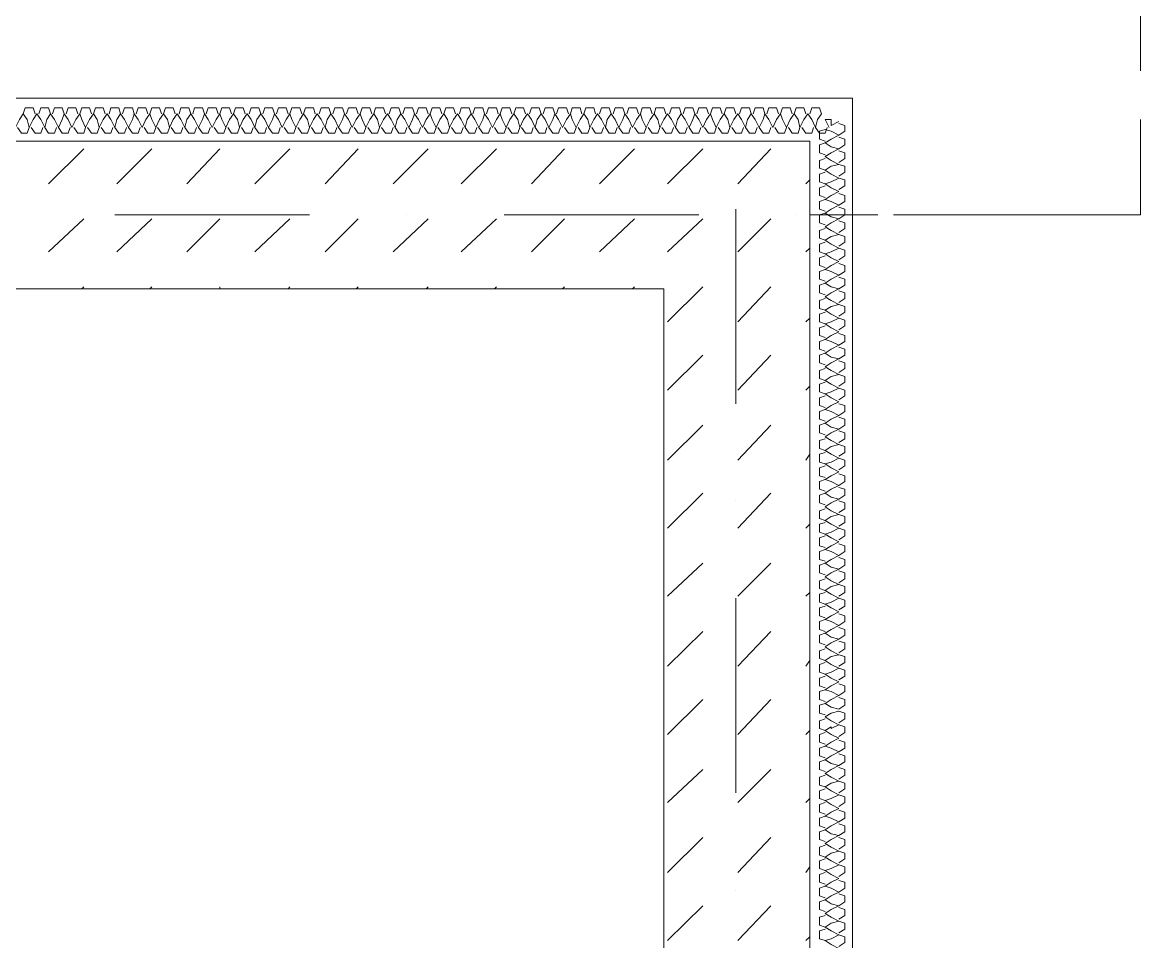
# Model space of a CAD drawing. Header units: millimetres. Extents: x 440 to 72591, y -28954 to 25941.
# Drawn here: x 25826 to 27650, y 19821 to 21321 of the extents above; entities that cross this region are included whole.
import ezdxf

# ---------------------------------------------------------------- set-up
doc = ezdxf.new("R2010")
doc.units = ezdxf.units.MM
doc.layers.add('podkład', color=7, linetype='Continuous')

msp = doc.modelspace()

# ---------------------------------------------------------------- linework, layer by layer
at = {"layer": 'podkład', "color": 4, "lineweight": 5, "transparency": 33554572}
for points in [[(27649.8, 21242), (27649.8, 21400.7)], [(25846.3, 21172.1), (25843.1, 21181.6), (25830.4, 21181.6), (25827.2, 21172.1)], [(25862.2, 21149.9), (25865.4, 21162.6), (25871.7, 21172.1), (25868.5, 21181.6), (25855.8, 21181.6), (25852.6, 21172.1)], [(25884.4, 21149.9), (25890.8, 21162.6), (25893.9, 21172.1), (25890.8, 21181.6), (25878, 21181.6), (25874.9, 21172.1)], [(25916.2, 21172.1), (25913, 21181.6), (25900.3, 21181.6), (25897.1, 21172.1)], [(25938.4, 21172.1), (25935.2, 21181.6), (25922.5, 21181.6), (25919.3, 21172.1)], [(25960.6, 21172.1), (25957.4, 21181.6), (25944.7, 21181.6), (25941.6, 21172.1)], [(25976.5, 21149.9), (25979.7, 21162.6), (25986, 21172.1), (25982.8, 21181.6), (25970.1, 21181.6), (25967, 21172.1)], [(25998.7, 21149.9), (26005.1, 21162.6), (26008.2, 21172.1), (26005.1, 21181.6), (25992.4, 21181.6), (25989.2, 21172.1)], [(26030.5, 21172.1), (26027.3, 21181.6), (26014.6, 21181.6), (26011.4, 21172.1)], [(26052.7, 21172.1), (26049.5, 21181.6), (26036.8, 21181.6), (26033.6, 21172.1)], [(26074.9, 21172.1), (26071.7, 21181.6), (26059, 21181.6), (26055.9, 21172.1)], [(26090.8, 21149.9), (26094, 21162.6), (26100.3, 21172.1), (26097.1, 21181.6), (26084.4, 21181.6), (26081.3, 21172.1)], [(26113, 21149.9), (26119.4, 21162.6), (26122.5, 21172.1), (26119.4, 21181.6), (26106.7, 21181.6), (26103.5, 21172.1)], [(26144.8, 21172.1), (26141.6, 21181.6), (26128.9, 21181.6), (26125.7, 21172.1)], [(26167, 21172.1), (26163.8, 21181.6), (26151.1, 21181.6), (26147.9, 21172.1)], [(26189.2, 21172.1), (26186, 21181.6), (26173.3, 21181.6), (26170.2, 21172.1)], [(26205.1, 21149.9), (26208.3, 21162.6), (26214.6, 21172.1), (26211.4, 21181.6), (26198.7, 21181.6), (26195.6, 21172.1)], [(26227.3, 21149.9), (26233.7, 21162.6), (26236.8, 21172.1), (26233.7, 21181.6), (26221, 21181.6), (26217.8, 21172.1)], [(26259.1, 21172.1), (26255.9, 21181.6), (26243.2, 21181.6), (26240, 21172.1)], [(26281.3, 21172.1), (26278.1, 21181.6), (26265.4, 21181.6), (26262.2, 21172.1)], [(26303.5, 21172.1), (26300.3, 21181.6), (26287.6, 21181.6), (26284.5, 21172.1)], [(26319.4, 21149.9), (26322.6, 21162.6), (26328.9, 21172.1), (26325.7, 21181.6), (26313, 21181.6), (26309.9, 21172.1)], [(26341.6, 21149.9), (26348, 21162.6), (26351.1, 21172.1), (26348, 21181.6), (26335.3, 21181.6), (26332.1, 21172.1)], [(26373.4, 21172.1), (26370.2, 21181.6), (26357.5, 21181.6), (26354.3, 21172.1)], [(26395.6, 21172.1), (26392.4, 21181.6), (26379.7, 21181.6), (26376.5, 21172.1)], [(26417.8, 21172.1), (26414.6, 21181.6), (26401.9, 21181.6), (26398.8, 21172.1)], [(26433.7, 21149.9), (26436.9, 21162.6), (26443.2, 21172.1), (26440, 21181.6), (26427.3, 21181.6), (26424.2, 21172.1)], [(26455.9, 21149.9), (26462.3, 21162.6), (26465.4, 21172.1), (26462.3, 21181.6), (26449.6, 21181.6), (26446.4, 21172.1)], [(26487.7, 21172.1), (26484.5, 21181.6), (26471.8, 21181.6), (26468.6, 21172.1)], [(26509.9, 21172.1), (26506.7, 21181.6), (26494, 21181.6), (26490.8, 21172.1)], [(26532.1, 21172.1), (26528.9, 21181.6), (26516.2, 21181.6), (26513.1, 21172.1)], [(26548, 21149.9), (26551.2, 21162.6), (26557.5, 21172.1), (26554.3, 21181.6), (26541.6, 21181.6), (26538.5, 21172.1)], [(26570.2, 21149.9), (26576.6, 21162.6), (26579.7, 21172.1), (26576.6, 21181.6), (26563.9, 21181.6), (26560.7, 21172.1)], [(26602, 21172.1), (26598.8, 21181.6), (26586.1, 21181.6), (26582.9, 21172.1)], [(26624.2, 21172.1), (26621, 21181.6), (26608.3, 21181.6), (26605.1, 21172.1)], [(26646.4, 21172.1), (26643.2, 21181.6), (26630.5, 21181.6), (26627.4, 21172.1)], [(26662.3, 21149.9), (26665.5, 21162.6), (26671.8, 21172.1), (26668.7, 21181.6), (26655.9, 21181.6), (26652.8, 21172.1)], [(26684.5, 21149.9), (26690.9, 21162.6), (26694.1, 21172.1), (26690.9, 21181.6), (26678.2, 21181.6), (26675, 21172.1)], [(26716.3, 21172.1), (26713.1, 21181.6), (26700.4, 21181.6), (26697.2, 21172.1)], [(26738.5, 21172.1), (26735.3, 21181.6), (26722.6, 21181.6), (26719.5, 21172.1)], [(26760.7, 21172.1), (26757.6, 21181.6), (26744.9, 21181.6), (26741.7, 21172.1)], [(26776.6, 21149.9), (26779.8, 21162.6), (26786.1, 21172.1), (26783, 21181.6), (26770.3, 21181.6), (26767.1, 21172.1)], [(26798.8, 21149.9), (26805.2, 21162.6), (26808.4, 21172.1), (26805.2, 21181.6), (26792.5, 21181.6), (26789.3, 21172.1)], [(26830.6, 21172.1), (26827.4, 21181.6), (26814.7, 21181.6), (26811.5, 21172.1)], [(26852.8, 21172.1), (26849.6, 21181.6), (26836.9, 21181.6), (26833.8, 21172.1)], [(26875, 21172.1), (26871.9, 21181.6), (26859.2, 21181.6), (26856, 21172.1)], [(26890.9, 21149.9), (26894.1, 21162.6), (26900.4, 21172.1), (26897.3, 21181.6), (26884.6, 21181.6), (26881.4, 21172.1)], [(26913.1, 21149.9), (26919.5, 21162.6), (26922.7, 21172.1), (26919.5, 21181.6), (26906.8, 21181.6), (26903.6, 21172.1)], [(26944.9, 21172.1), (26941.7, 21181.6), (26929, 21181.6), (26925.8, 21172.1)], [(26967.1, 21172.1), (26963.9, 21181.6), (26951.2, 21181.6), (26948.1, 21172.1)], [(26989.3, 21172.1), (26986.2, 21181.6), (26973.5, 21181.6), (26970.3, 21172.1)], [(27005.2, 21149.9), (27008.4, 21162.6), (27014.7, 21172.1), (27011.6, 21181.6), (26998.9, 21181.6), (26995.7, 21172.1)], [(27027.4, 21149.9), (27033.8, 21162.6), (27037, 21172.1), (27033.8, 21181.6), (27021.1, 21181.6), (27017.9, 21172.1)], [(27059.2, 21172.1), (27056, 21181.6), (27043.3, 21181.6), (27040.1, 21172.1)], [(27081.4, 21172.1), (27078.2, 21181.6), (27065.5, 21181.6), (27062.4, 21172.1)], [(27103.6, 21172.1), (27100.5, 21181.6), (27087.8, 21181.6), (27084.6, 21172.1)], [(27119.5, 21149.9), (27122.7, 21162.6), (27129, 21172.1), (27125.9, 21181.6), (27113.2, 21181.6), (27110, 21172.1)], [(25817.7, 21149.9), (25824.1, 21140.3), (25833.6, 21140.3), (25836.8, 21149.9), (25833.6, 21162.6), (25827.2, 21172.1), (25820.9, 21162.6), (25814.5, 21149.9)], [(25881.2, 21149.9), (25878, 21140.3), (25868.5, 21140.3), (25862.2, 21149.9), (25855.8, 21162.6), (25849.5, 21172.1), (25843.1, 21162.6), (25836.8, 21149.9)], [(25871.7, 21172.1), (25878, 21162.6), (25884.4, 21149.9), (25890.8, 21140.3), (25900.3, 21140.3), (25903.5, 21149.9)], [(25893.9, 21172.1), (25900.3, 21162.6), (25906.6, 21149.9), (25913, 21162.6), (25919.3, 21172.1), (25922.5, 21162.6), (25928.9, 21149.9), (25925.7, 21140.3), (25916.2, 21140.3), (25909.8, 21149.9)], [(25932, 21149.9), (25938.4, 21140.3), (25947.9, 21140.3), (25951.1, 21149.9), (25947.9, 21162.6), (25941.6, 21172.1), (25935.2, 21162.6), (25928.9, 21149.9)], [(25995.5, 21149.9), (25992.4, 21140.3), (25982.8, 21140.3), (25976.5, 21149.9), (25970.1, 21162.6), (25963.8, 21172.1), (25957.4, 21162.6), (25951.1, 21149.9)], [(25986, 21172.1), (25992.4, 21162.6), (25998.7, 21149.9), (26005.1, 21140.3), (26014.6, 21140.3), (26017.8, 21149.9)], [(26008.2, 21172.1), (26014.6, 21162.6), (26020.9, 21149.9), (26027.3, 21162.6), (26033.6, 21172.1), (26036.8, 21162.6), (26043.2, 21149.9), (26040, 21140.3), (26030.5, 21140.3), (26024.1, 21149.9)], [(26046.3, 21149.9), (26052.7, 21140.3), (26062.2, 21140.3), (26065.4, 21149.9), (26062.2, 21162.6), (26055.9, 21172.1), (26049.5, 21162.6), (26043.2, 21149.9)], [(26109.8, 21149.9), (26106.7, 21140.3), (26097.1, 21140.3), (26090.8, 21149.9), (26084.4, 21162.6), (26078.1, 21172.1), (26071.7, 21162.6), (26065.4, 21149.9)], [(26100.3, 21172.1), (26106.7, 21162.6), (26113, 21149.9), (26119.4, 21140.3), (26128.9, 21140.3), (26132.1, 21149.9)], [(26122.5, 21172.1), (26128.9, 21162.6), (26135.2, 21149.9), (26141.6, 21162.6), (26147.9, 21172.1), (26151.1, 21162.6), (26157.5, 21149.9), (26154.3, 21140.3), (26144.8, 21140.3), (26138.4, 21149.9)], [(26160.6, 21149.9), (26167, 21140.3), (26176.5, 21140.3), (26179.7, 21149.9), (26176.5, 21162.6), (26170.2, 21172.1), (26163.8, 21162.6), (26157.5, 21149.9)], [(26224.1, 21149.9), (26221, 21140.3), (26211.4, 21140.3), (26205.1, 21149.9), (26198.7, 21162.6), (26192.4, 21172.1), (26186, 21162.6), (26179.7, 21149.9)], [(26214.6, 21172.1), (26221, 21162.6), (26227.3, 21149.9), (26233.7, 21140.3), (26243.2, 21140.3), (26246.4, 21149.9)], [(26236.8, 21172.1), (26243.2, 21162.6), (26249.5, 21149.9), (26255.9, 21162.6), (26262.2, 21172.1), (26265.4, 21162.6), (26271.8, 21149.9), (26268.6, 21140.3), (26259.1, 21140.3), (26252.7, 21149.9)], [(26274.9, 21149.9), (26281.3, 21140.3), (26290.8, 21140.3), (26294, 21149.9), (26290.8, 21162.6), (26284.5, 21172.1), (26278.1, 21162.6), (26271.8, 21149.9)], [(26338.4, 21149.9), (26335.3, 21140.3), (26325.7, 21140.3), (26319.4, 21149.9), (26313, 21162.6), (26306.7, 21172.1), (26300.3, 21162.6), (26294, 21149.9)], [(26328.9, 21172.1), (26335.3, 21162.6), (26341.6, 21149.9), (26348, 21140.3), (26357.5, 21140.3), (26360.7, 21149.9)], [(26351.1, 21172.1), (26357.5, 21162.6), (26363.8, 21149.9), (26370.2, 21162.6), (26376.5, 21172.1), (26379.7, 21162.6), (26386.1, 21149.9), (26382.9, 21140.3), (26373.4, 21140.3), (26367, 21149.9)], [(26389.2, 21149.9), (26395.6, 21140.3), (26405.1, 21140.3), (26408.3, 21149.9), (26405.1, 21162.6), (26398.8, 21172.1), (26392.4, 21162.6), (26386.1, 21149.9)], [(26452.7, 21149.9), (26449.6, 21140.3), (26440, 21140.3), (26433.7, 21149.9), (26427.3, 21162.6), (26421, 21172.1), (26414.6, 21162.6), (26408.3, 21149.9)], [(26443.2, 21172.1), (26449.6, 21162.6), (26455.9, 21149.9), (26462.3, 21140.3), (26471.8, 21140.3), (26475, 21149.9)], [(26465.4, 21172.1), (26471.8, 21162.6), (26478.1, 21149.9), (26484.5, 21162.6), (26490.8, 21172.1), (26494, 21162.6), (26500.4, 21149.9), (26497.2, 21140.3), (26487.7, 21140.3), (26481.3, 21149.9)], [(26503.5, 21149.9), (26509.9, 21140.3), (26519.4, 21140.3), (26522.6, 21149.9), (26519.4, 21162.6), (26513.1, 21172.1), (26506.7, 21162.6), (26500.4, 21149.9)], [(26567, 21149.9), (26563.9, 21140.3), (26554.3, 21140.3), (26548, 21149.9), (26541.6, 21162.6), (26535.3, 21172.1), (26528.9, 21162.6), (26522.6, 21149.9)], [(26557.5, 21172.1), (26563.9, 21162.6), (26570.2, 21149.9), (26576.6, 21140.3), (26586.1, 21140.3), (26589.3, 21149.9)], [(26579.7, 21172.1), (26586.1, 21162.6), (26592.4, 21149.9), (26598.8, 21162.6), (26605.1, 21172.1), (26608.3, 21162.6), (26614.7, 21149.9), (26611.5, 21140.3), (26602, 21140.3), (26595.6, 21149.9)], [(26617.8, 21149.9), (26624.2, 21140.3), (26633.7, 21140.3), (26636.9, 21149.9), (26633.7, 21162.6), (26627.4, 21172.1), (26621, 21162.6), (26614.7, 21149.9)], [(26681.4, 21149.9), (26678.2, 21140.3), (26668.7, 21140.3), (26662.3, 21149.9), (26655.9, 21162.6), (26649.6, 21172.1), (26643.2, 21162.6), (26636.9, 21149.9)], [(26671.8, 21172.1), (26678.2, 21162.6), (26684.5, 21149.9), (26690.9, 21140.3), (26700.4, 21140.3), (26703.6, 21149.9)], [(26694.1, 21172.1), (26700.4, 21162.6), (26706.8, 21149.9), (26713.1, 21162.6), (26719.5, 21172.1), (26722.6, 21162.6), (26729, 21149.9), (26725.8, 21140.3), (26716.3, 21140.3), (26709.9, 21149.9)], [(26732.2, 21149.9), (26738.5, 21140.3), (26748, 21140.3), (26751.2, 21149.9), (26748, 21162.6), (26741.7, 21172.1), (26735.3, 21162.6), (26729, 21149.9)], [(26795.7, 21149.9), (26792.5, 21140.3), (26783, 21140.3), (26776.6, 21149.9), (26770.3, 21162.6), (26763.9, 21172.1), (26757.6, 21162.6), (26751.2, 21149.9)], [(26786.1, 21172.1), (26792.5, 21162.6), (26798.8, 21149.9), (26805.2, 21140.3), (26814.7, 21140.3), (26817.9, 21149.9)], [(26808.4, 21172.1), (26814.7, 21162.6), (26821.1, 21149.9), (26827.4, 21162.6), (26833.8, 21172.1), (26836.9, 21162.6), (26843.3, 21149.9), (26840.1, 21140.3), (26830.6, 21140.3), (26824.2, 21149.9)], [(26846.5, 21149.9), (26852.8, 21140.3), (26862.3, 21140.3), (26865.5, 21149.9), (26862.3, 21162.6), (26856, 21172.1), (26849.6, 21162.6), (26843.3, 21149.9)], [(26910, 21149.9), (26906.8, 21140.3), (26897.3, 21140.3), (26890.9, 21149.9), (26884.6, 21162.6), (26878.2, 21172.1), (26871.9, 21162.6), (26865.5, 21149.9)], [(26900.4, 21172.1), (26906.8, 21162.6), (26913.1, 21149.9), (26919.5, 21140.3), (26929, 21140.3), (26932.2, 21149.9)], [(26922.7, 21172.1), (26929, 21162.6), (26935.4, 21149.9), (26941.7, 21162.6), (26948.1, 21172.1), (26951.2, 21162.6), (26957.6, 21149.9), (26954.4, 21140.3), (26944.9, 21140.3), (26938.5, 21149.9)], [(26960.8, 21149.9), (26967.1, 21140.3), (26976.6, 21140.3), (26979.8, 21149.9), (26976.6, 21162.6), (26970.3, 21172.1), (26963.9, 21162.6), (26957.6, 21149.9)], [(27024.3, 21149.9), (27021.1, 21140.3), (27011.6, 21140.3), (27005.2, 21149.9), (26998.9, 21162.6), (26992.5, 21172.1), (26986.2, 21162.6), (26979.8, 21149.9)], [(27014.7, 21172.1), (27021.1, 21162.6), (27027.4, 21149.9), (27033.8, 21140.3), (27043.3, 21140.3), (27046.5, 21149.9)], [(27037, 21172.1), (27043.3, 21162.6), (27049.7, 21149.9), (27056, 21162.6), (27062.4, 21172.1), (27065.5, 21162.6), (27071.9, 21149.9), (27068.7, 21140.3), (27059.2, 21140.3), (27052.8, 21149.9)], [(27075.1, 21149.9), (27081.4, 21140.3), (27090.9, 21140.3), (27094.1, 21149.9), (27090.9, 21162.6), (27084.6, 21172.1), (27078.2, 21162.6), (27071.9, 21149.9)], [(27138.6, 21149.9), (27135.4, 21140.3), (27125.9, 21140.3), (27119.5, 21149.9), (27113.2, 21162.6), (27106.8, 21172.1), (27100.5, 21162.6), (27094.1, 21149.9)], [(27141.7, 21149.9), (27135.4, 21162.6), (27144.9, 21162.6), (27144.9, 21153.1), (27157.6, 21159.4)], [(27649.8, 21162.6), (27649.8, 21007), (27538.6, 21007)], [(25839.9, 21149.9), (25846.3, 21140.3), (25855.8, 21140.3), (25859, 21149.9)], [(25954.3, 21149.9), (25960.6, 21140.3), (25970.1, 21140.3), (25973.3, 21149.9)], [(26068.6, 21149.9), (26074.9, 21140.3), (26084.4, 21140.3), (26087.6, 21149.9)], [(26182.9, 21149.9), (26189.2, 21140.3), (26198.7, 21140.3), (26201.9, 21149.9)], [(26297.2, 21149.9), (26303.5, 21140.3), (26313, 21140.3), (26316.2, 21149.9)], [(26411.5, 21149.9), (26417.8, 21140.3), (26427.3, 21140.3), (26430.5, 21149.9)], [(26525.8, 21149.9), (26532.1, 21140.3), (26541.6, 21140.3), (26544.8, 21149.9)], [(26640.1, 21149.9), (26646.4, 21140.3), (26655.9, 21140.3), (26659.1, 21149.9)], [(26754.4, 21149.9), (26760.7, 21140.3), (26770.3, 21140.3), (26773.4, 21149.9)], [(26868.7, 21149.9), (26875, 21140.3), (26884.6, 21140.3), (26887.7, 21149.9)], [(26983, 21149.9), (26989.3, 21140.3), (26998.9, 21140.3), (27002, 21149.9)], [(27097.3, 21149.9), (27103.6, 21140.3), (27113.2, 21140.3), (27116.3, 21149.9)], [(27157.6, 21137.2), (27144.9, 21143.5), (27135.4, 21146.7), (27125.9, 21143.5), (27125.9, 21130.8), (27135.4, 21127.6)], [(27135.4, 21124.5), (27144.9, 21130.8), (27157.6, 21137.2), (27167.1, 21143.5), (27167.1, 21153.1), (27157.6, 21156.2)], [(27157.6, 21114.9), (27144.9, 21118.1), (27135.4, 21124.5), (27125.9, 21121.3), (27125.9, 21108.6), (27135.4, 21105.4)], [(27157.6, 21134), (27167.1, 21130.8), (27167.1, 21121.3), (27157.6, 21114.9), (27144.9, 21108.6), (27135.4, 21102.2), (27144.9, 21095.9), (27157.6, 21089.5)], [(27157.6, 21092.7), (27167.1, 21099.1), (27167.1, 21108.6), (27157.6, 21111.8)], [(27135.4, 21099.1), (27125.9, 21095.9), (27125.9, 21083.2), (27135.4, 21080)], [(27157.6, 21070.5), (27167.1, 21076.8), (27167.1, 21086.4), (27157.6, 21089.5), (27144.9, 21086.4), (27135.4, 21080), (27144.9, 21073.7), (27157.6, 21067.3)], [(27135.4, 21076.8), (27125.9, 21073.7), (27125.9, 21061), (27135.4, 21057.8)], [(27135.4, 21054.6), (27125.9, 21051.4), (27125.9, 21038.7), (27135.4, 21035.6)], [(27135.4, 21032.4), (27144.9, 21038.7), (27157.6, 21045.1), (27144.9, 21051.4), (27135.4, 21057.8), (27144.9, 21061), (27157.6, 21067.3), (27167.1, 21064.1), (27167.1, 21054.6), (27157.6, 21048.3)], [(27157.6, 21022.9), (27144.9, 21029.2), (27135.4, 21032.4), (27125.9, 21029.2), (27125.9, 21016.5), (27135.4, 21013.3)], [(27135.4, 21010.2), (27144.9, 21016.5), (27157.6, 21022.9), (27167.1, 21029.2), (27167.1, 21038.7), (27157.6, 21041.9)], [(27157.6, 21019.7), (27167.1, 21016.5), (27167.1, 21007), (27157.6, 21000.6), (27144.9, 20994.3), (27135.4, 20987.9), (27144.9, 20981.6), (27157.6, 20975.2)], [(27221.1, 21007), (27110, 21007)], [(27157.6, 21000.6), (27144.9, 21003.8), (27135.4, 21010.2), (27125.9, 21007), (27125.9, 20994.3), (27135.4, 20991.1)], [(27157.6, 20978.4), (27167.1, 20984.8), (27167.1, 20994.3), (27157.6, 20997.5)], [(27459.3, 21007), (27300.5, 21007)], [(27135.4, 20984.8), (27125.9, 20981.6), (27125.9, 20968.9), (27135.4, 20965.7)], [(27135.4, 20962.5), (27125.9, 20959.4), (27125.9, 20946.7), (27135.4, 20943.5)], [(27157.6, 20956.2), (27167.1, 20962.5), (27167.1, 20972.1), (27157.6, 20975.2), (27144.9, 20972.1), (27135.4, 20965.7), (27144.9, 20959.4), (27157.6, 20953)], [(27135.4, 20918.1), (27144.9, 20924.4), (27157.6, 20930.8), (27144.9, 20937.1), (27135.4, 20943.5), (27144.9, 20946.7), (27157.6, 20953), (27167.1, 20949.8), (27167.1, 20940.3), (27157.6, 20934)], [(27135.4, 20940.3), (27125.9, 20937.1), (27125.9, 20924.4), (27135.4, 20921.3)], [(27135.4, 20895.9), (27144.9, 20902.2), (27157.6, 20908.6), (27167.1, 20914.9), (27167.1, 20924.4), (27157.6, 20927.6)], [(27157.6, 20908.6), (27144.9, 20914.9), (27135.4, 20918.1), (27125.9, 20914.9), (27125.9, 20902.2), (27135.4, 20899)], [(27157.6, 20905.4), (27167.1, 20902.2), (27167.1, 20892.7), (27157.6, 20886.3), (27144.9, 20880), (27135.4, 20873.6), (27144.9, 20867.3), (27157.6, 20860.9)], [(27157.6, 20886.3), (27144.9, 20889.5), (27135.4, 20895.9), (27125.9, 20892.7), (27125.9, 20880), (27135.4, 20876.8)], [(27135.4, 20870.5), (27125.9, 20867.3), (27125.9, 20854.6), (27135.4, 20851.4)], [(27157.6, 20864.1), (27167.1, 20870.5), (27167.1, 20880), (27157.6, 20883.2)], [(27157.6, 20841.9), (27167.1, 20848.2), (27167.1, 20857.8), (27157.6, 20860.9), (27144.9, 20857.8), (27135.4, 20851.4), (27144.9, 20845.1), (27157.6, 20838.7)], [(27135.4, 20848.2), (27125.9, 20845.1), (27125.9, 20832.4), (27135.4, 20829.2)], [(27135.4, 20803.8), (27144.9, 20810.1), (27157.6, 20816.5), (27144.9, 20822.8), (27135.4, 20829.2), (27144.9, 20832.4), (27157.6, 20838.7), (27167.1, 20835.5), (27167.1, 20826), (27157.6, 20819.7)], [(27135.4, 20826), (27125.9, 20822.8), (27125.9, 20810.1), (27135.4, 20807)], [(27135.4, 20781.6), (27144.9, 20787.9), (27157.6, 20794.3), (27167.1, 20800.6), (27167.1, 20810.1), (27157.6, 20813.3)], [(27157.6, 20794.3), (27144.9, 20800.6), (27135.4, 20803.8), (27125.9, 20800.6), (27125.9, 20787.9), (27135.4, 20784.7)], [(27157.6, 20772), (27144.9, 20775.2), (27135.4, 20781.6), (27125.9, 20778.4), (27125.9, 20765.7), (27135.4, 20762.5)], [(27157.6, 20791.1), (27167.1, 20787.9), (27167.1, 20778.4), (27157.6, 20772), (27144.9, 20765.7), (27135.4, 20759.3), (27144.9, 20753), (27157.6, 20746.6)], [(27157.6, 20749.8), (27167.1, 20756.2), (27167.1, 20765.7), (27157.6, 20768.9)], [(27135.4, 20756.2), (27125.9, 20753), (27125.9, 20740.3), (27135.4, 20737.1)], [(27157.6, 20727.6), (27167.1, 20733.9), (27167.1, 20743.5), (27157.6, 20746.6), (27144.9, 20743.5), (27135.4, 20737.1), (27144.9, 20730.8), (27157.6, 20724.4)], [(27135.4, 20733.9), (27125.9, 20730.8), (27125.9, 20718.1), (27135.4, 20714.9)], [(27135.4, 20689.5), (27144.9, 20695.8), (27157.6, 20702.2), (27144.9, 20708.5), (27135.4, 20714.9), (27144.9, 20718.1), (27157.6, 20724.4), (27167.1, 20721.2), (27167.1, 20711.7), (27157.6, 20705.4)], [(27135.4, 20711.7), (27125.9, 20708.5), (27125.9, 20695.8), (27135.4, 20692.7)], [(27157.6, 20680), (27144.9, 20686.3), (27135.4, 20689.5), (27125.9, 20686.3), (27125.9, 20673.6), (27135.4, 20670.4)], [(27135.4, 20667.3), (27144.9, 20673.6), (27157.6, 20680), (27167.1, 20686.3), (27167.1, 20695.8), (27157.6, 20699)], [(27157.6, 20657.7), (27144.9, 20660.9), (27135.4, 20667.3), (27125.9, 20664.1), (27125.9, 20651.4), (27135.4, 20648.2)], [(27157.6, 20676.8), (27167.1, 20673.6), (27167.1, 20664.1), (27157.6, 20657.7), (27144.9, 20651.4), (27135.4, 20645), (27144.9, 20638.7), (27157.6, 20632.3)], [(27157.6, 20635.5), (27167.1, 20641.9), (27167.1, 20651.4), (27157.6, 20654.6)], [(27135.4, 20641.9), (27125.9, 20638.7), (27125.9, 20626), (27135.4, 20622.8)], [(27157.6, 20613.3), (27167.1, 20619.6), (27167.1, 20629.2), (27157.6, 20632.3), (27144.9, 20629.2), (27135.4, 20622.8), (27144.9, 20616.5), (27157.6, 20610.1)], [(27135.4, 20619.6), (27125.9, 20616.5), (27125.9, 20603.8), (27135.4, 20600.6)], [(27135.4, 20597.4), (27125.9, 20594.2), (27125.9, 20581.5), (27135.4, 20578.4)], [(27135.4, 20575.2), (27144.9, 20581.5), (27157.6, 20587.9), (27144.9, 20594.2), (27135.4, 20600.6), (27144.9, 20603.8), (27157.6, 20610.1), (27167.1, 20606.9), (27167.1, 20597.4), (27157.6, 20591.1)], [(27135.4, 20553), (27144.9, 20559.3), (27157.6, 20565.7), (27167.1, 20572), (27167.1, 20581.5), (27157.6, 20584.7)], [(27157.6, 20565.7), (27144.9, 20572), (27135.4, 20575.2), (27125.9, 20572), (27125.9, 20559.3), (27135.4, 20556.1)], [(27157.6, 20562.5), (27167.1, 20559.3), (27167.1, 20549.8), (27157.6, 20543.4), (27144.9, 20537.1), (27135.4, 20530.7), (27144.9, 20524.4), (27157.6, 20518)], [(27157.6, 20543.4), (27144.9, 20546.6), (27135.4, 20553), (27125.9, 20549.8), (27125.9, 20537.1), (27135.4, 20533.9)], [(27157.6, 20521.2), (27167.1, 20527.6), (27167.1, 20537.1), (27157.6, 20540.3)], [(27135.4, 20527.6), (27125.9, 20524.4), (27125.9, 20511.7), (27135.4, 20508.5)], [(27135.4, 20505.3), (27125.9, 20502.2), (27125.9, 20489.5), (27135.4, 20486.3)], [(27157.6, 20499), (27167.1, 20505.3), (27167.1, 20514.9), (27157.6, 20518), (27144.9, 20514.9), (27135.4, 20508.5), (27144.9, 20502.2), (27157.6, 20495.8)], [(27135.4, 20460.9), (27144.9, 20467.2), (27157.6, 20473.6), (27144.9, 20479.9), (27135.4, 20486.3), (27144.9, 20489.5), (27157.6, 20495.8), (27167.1, 20492.6), (27167.1, 20483.1), (27157.6, 20476.8)], [(27135.4, 20483.1), (27125.9, 20479.9), (27125.9, 20467.2), (27135.4, 20464.1)], [(27135.4, 20438.7), (27144.9, 20445), (27157.6, 20451.4), (27167.1, 20457.7), (27167.1, 20467.2), (27157.6, 20470.4)], [(27157.6, 20451.4), (27144.9, 20457.7), (27135.4, 20460.9), (27125.9, 20457.7), (27125.9, 20445), (27135.4, 20441.8)], [(27157.6, 20448.2), (27167.1, 20445), (27167.1, 20435.5), (27157.6, 20429.1), (27144.9, 20422.8), (27135.4, 20416.4), (27144.9, 20410.1), (27157.6, 20403.7)], [(27157.6, 20429.1), (27144.9, 20432.3), (27135.4, 20438.7), (27125.9, 20435.5), (27125.9, 20422.8), (27135.4, 20419.6)], [(27135.4, 20413.3), (27125.9, 20410.1), (27125.9, 20397.4), (27135.4, 20394.2)], [(27157.6, 20406.9), (27167.1, 20413.3), (27167.1, 20422.8), (27157.6, 20426)], [(27157.6, 20384.7), (27167.1, 20391), (27167.1, 20400.6), (27157.6, 20403.7), (27144.9, 20400.6), (27135.4, 20394.2), (27144.9, 20387.9), (27157.6, 20381.5)], [(27135.4, 20391), (27125.9, 20387.9), (27125.9, 20375.2), (27135.4, 20372)], [(27135.4, 20346.6), (27144.9, 20352.9), (27157.6, 20359.3), (27144.9, 20365.6), (27135.4, 20372), (27144.9, 20375.2), (27157.6, 20381.5), (27167.1, 20378.3), (27167.1, 20368.8), (27157.6, 20362.4)], [(27135.4, 20368.8), (27125.9, 20365.6), (27125.9, 20352.9), (27135.4, 20349.7)], [(27157.6, 20337), (27144.9, 20343.4), (27135.4, 20346.6), (27125.9, 20343.4), (27125.9, 20330.7), (27135.4, 20327.5)], [(27135.4, 20324.3), (27144.9, 20330.7), (27157.6, 20337), (27167.1, 20343.4), (27167.1, 20352.9), (27157.6, 20356.1)], [(27157.6, 20314.8), (27144.9, 20318), (27135.4, 20324.3), (27125.9, 20321.2), (27125.9, 20308.5), (27135.4, 20305.3)], [(27157.6, 20333.9), (27167.1, 20330.7), (27167.1, 20321.2), (27157.6, 20314.8), (27144.9, 20308.5), (27135.4, 20302.1), (27144.9, 20295.8), (27157.6, 20289.4)], [(27157.6, 20292.6), (27167.1, 20298.9), (27167.1, 20308.5), (27157.6, 20311.6)], [(27135.4, 20298.9), (27125.9, 20295.8), (27125.9, 20283.1), (27135.4, 20279.9)], [(27157.6, 20270.4), (27167.1, 20276.7), (27167.1, 20286.2), (27157.6, 20289.4), (27144.9, 20286.2), (27135.4, 20279.9), (27144.9, 20273.5), (27157.6, 20267.2)], [(27135.4, 20276.7), (27125.9, 20273.5), (27125.9, 20260.8), (27135.4, 20257.7)], [(27135.4, 20232.3), (27144.9, 20238.6), (27157.6, 20245), (27144.9, 20251.3), (27135.4, 20257.7), (27144.9, 20260.8), (27157.6, 20267.2), (27167.1, 20264), (27167.1, 20254.5), (27157.6, 20248.1)], [(27135.4, 20254.5), (27125.9, 20251.3), (27125.9, 20238.6), (27135.4, 20235.4)], [(27157.6, 20222.7), (27144.9, 20229.1), (27135.4, 20232.3), (27125.9, 20229.1), (27125.9, 20216.4), (27135.4, 20213.2)], [(27135.4, 20210), (27144.9, 20216.4), (27157.6, 20222.7), (27167.1, 20229.1), (27167.1, 20238.6), (27157.6, 20241.8)], [(27157.6, 20219.6), (27167.1, 20216.4), (27167.1, 20206.9), (27157.6, 20200.5), (27144.9, 20203.7), (27135.4, 20210), (27125.9, 20206.9), (27125.9, 20194.2), (27135.4, 20191)], [(27157.6, 20178.3), (27167.1, 20184.6), (27167.1, 20194.2), (27157.6, 20197.3), (27144.9, 20194.2), (27135.4, 20187.8), (27144.9, 20181.5), (27157.6, 20175.1)], [(27135.4, 20184.6), (27125.9, 20181.5), (27125.9, 20168.8), (27135.4, 20165.6)], [(27135.4, 20140.2), (27144.9, 20146.5), (27157.6, 20152.9), (27144.9, 20159.2), (27135.4, 20165.6), (27144.9, 20171.9), (27144.9, 20168.8), (27157.6, 20175.1), (27167.1, 20171.9), (27167.1, 20162.4), (27157.6, 20156.1)], [(27135.4, 20162.4), (27125.9, 20159.2), (27125.9, 20146.5), (27135.4, 20143.4)], [(27157.6, 20130.7), (27144.9, 20137), (27135.4, 20140.2), (27125.9, 20137), (27125.9, 20124.3), (27135.4, 20121.1)], [(27135.4, 20118), (27144.9, 20124.3), (27157.6, 20130.7), (27167.1, 20137), (27167.1, 20146.5), (27157.6, 20149.7)], [(27157.6, 20127.5), (27167.1, 20124.3), (27167.1, 20114.8), (27157.6, 20108.4), (27144.9, 20102.1), (27135.4, 20095.7), (27144.9, 20089.4), (27157.6, 20083)], [(27157.6, 20108.4), (27144.9, 20111.6), (27135.4, 20118), (27125.9, 20114.8), (27125.9, 20102.1), (27135.4, 20098.9)], [(27157.6, 20086.2), (27167.1, 20092.6), (27167.1, 20102.1), (27157.6, 20105.3)], [(27135.4, 20092.6), (27125.9, 20089.4), (27125.9, 20076.7), (27135.4, 20073.5)], [(27135.4, 20070.3), (27125.9, 20067.2), (27125.9, 20054.5), (27135.4, 20051.3)], [(27157.6, 20064), (27167.1, 20070.3), (27167.1, 20079.9), (27157.6, 20083), (27144.9, 20079.9), (27135.4, 20073.5), (27144.9, 20067.2), (27157.6, 20060.8)], [(27135.4, 20048.1), (27125.9, 20044.9), (27125.9, 20032.2), (27135.4, 20029.1)], [(27135.4, 20025.9), (27144.9, 20032.2), (27157.6, 20038.6), (27144.9, 20044.9), (27135.4, 20051.3), (27144.9, 20054.5), (27157.6, 20060.8), (27167.1, 20057.6), (27167.1, 20048.1), (27157.6, 20041.8)], [(27135.4, 20003.7), (27144.9, 20010), (27157.6, 20016.4), (27167.1, 20022.7), (27167.1, 20032.2), (27157.6, 20035.4)], [(27157.6, 20016.4), (27144.9, 20022.7), (27135.4, 20025.9), (27125.9, 20022.7), (27125.9, 20010), (27135.4, 20006.8)], [(27157.6, 20013.2), (27167.1, 20010), (27167.1, 20000.5), (27157.6, 19994.1), (27144.9, 19987.8), (27135.4, 19981.4), (27144.9, 19975.1), (27157.6, 19968.7)], [(27157.6, 19994.1), (27144.9, 19997.3), (27135.4, 20003.7), (27125.9, 20000.5), (27125.9, 19987.8), (27135.4, 19984.6)], [(27135.4, 19978.3), (27125.9, 19975.1), (27125.9, 19962.4), (27135.4, 19959.2)], [(27157.6, 19971.9), (27167.1, 19978.3), (27167.1, 19987.8), (27157.6, 19991)], [(27135.4, 19956), (27125.9, 19952.9), (27125.9, 19940.2), (27135.4, 19937)], [(27157.6, 19949.7), (27167.1, 19956), (27167.1, 19965.6), (27157.6, 19968.7), (27144.9, 19965.6), (27135.4, 19959.2), (27144.9, 19952.9), (27157.6, 19946.5)], [(27135.4, 19911.6), (27144.9, 19917.9), (27157.6, 19924.3), (27144.9, 19930.6), (27135.4, 19937), (27144.9, 19940.2), (27157.6, 19946.5), (27167.1, 19943.3), (27167.1, 19933.8), (27157.6, 19927.5)], [(27135.4, 19933.8), (27125.9, 19930.6), (27125.9, 19917.9), (27135.4, 19914.8)], [(27135.4, 19889.4), (27144.9, 19895.7), (27157.6, 19902.1), (27167.1, 19908.4), (27167.1, 19917.9), (27157.6, 19921.1)], [(27157.6, 19902.1), (27144.9, 19908.4), (27135.4, 19911.6), (27125.9, 19908.4), (27125.9, 19895.7), (27135.4, 19892.5)], [(27157.6, 19879.8), (27144.9, 19883), (27135.4, 19889.4), (27125.9, 19886.2), (27125.9, 19873.5), (27135.4, 19870.3)], [(27157.6, 19898.9), (27167.1, 19895.7), (27167.1, 19886.2), (27157.6, 19879.8), (27144.9, 19873.5), (27135.4, 19867.1), (27144.9, 19860.8), (27157.6, 19854.4)], [(27157.6, 19857.6), (27167.1, 19864), (27167.1, 19873.5), (27157.6, 19876.7)], [(27135.4, 19864), (27125.9, 19860.8), (27125.9, 19848.1), (27135.4, 19844.9)], [(27157.6, 19835.4), (27167.1, 19841.7), (27167.1, 19851.3), (27157.6, 19854.4), (27144.9, 19851.3), (27135.4, 19844.9), (27144.9, 19838.6), (27157.6, 19832.2)], [(27135.4, 19841.7), (27125.9, 19838.6), (27125.9, 19825.9), (27135.4, 19822.7)], [(27135.4, 19797.3), (27144.9, 19803.6), (27157.6, 19810), (27144.9, 19816.3), (27135.4, 19822.7), (27144.9, 19825.9), (27157.6, 19832.2), (27167.1, 19829), (27167.1, 19819.5), (27157.6, 19813.2)]]:
    msp.add_lwpolyline(points, dxfattribs=at)
at = {"layer": 'podkład', "color": 7, "lineweight": 5, "transparency": 33554572}
msp.add_lwpolyline([(18480.1, 7658.9), (18480.1, 7585.8), (19210.3, 7585.8), (19210.3, 7516), (20000.9, 7516), (20000.9, 7017.5), (26779.8, 7017.5), (26779.8, 13018.4), (27179.8, 13018.4), (27179.8, 21197.5), (22941.1, 21197.5)], dxfattribs=at)
at = {"layer": 'podkład', "color": 6, "lineweight": 5, "transparency": 33554572}
for points in [[(26989.3, 21175.3), (26989.3, 21175.3)], [(26989.3, 20699), (26989.3, 21016.5)], [(25976.5, 21007), (26294, 21007)], [(26452.7, 21007), (26452.7, 21007)], [(26611.5, 21007), (26929, 21007)], [(27087.8, 21007), (27087.8, 21007)], [(27246.5, 21007), (27564, 21007)], [(26989.3, 20540.3), (26989.3, 20540.3)], [(26989.3, 20064), (26989.3, 20381.5)], [(26989.3, 19905.2), (26989.3, 19905.2)]]:
    msp.add_lwpolyline(points, dxfattribs=at)
at = {"layer": 'podkład', "color": 1, "lineweight": 5, "transparency": 33554572}
msp.add_lwpolyline([(23531.7, 15126.7), (26871.9, 15126.7), (26871.9, 20886.3), (22941.1, 20886.3), (22941.1, 21127.6), (27110, 21127.6), (27110, 13088.3), (26709.9, 13088.3), (26709.9, 7087.4), (21461.5, 7087.4), (21461.5, 7328.7), (26471.8, 7328.7), (26471.8, 13088.3), (23280.8, 13085.1), (23280.8, 12764.4), (22442.6, 12764.4), (22442.6, 13085.1), (21810.7, 13088.3)], dxfattribs=at)
at = {"layer": 'podkład', "color": 8, "lineweight": 5, "true_color": 0x808080, "transparency": 33554572}
for points in [[(25868.5, 21057.8), (25925.7, 21114.9)], [(25979.7, 21057.8), (26036.8, 21114.9)], [(26094, 21057.8), (26147.9, 21114.9)], [(26205.1, 21057.8), (26262.2, 21114.9)], [(26319.4, 21057.8), (26373.4, 21114.9)], [(26430.5, 21057.8), (26487.7, 21114.9)], [(26541.6, 21057.8), (26598.8, 21114.9)], [(26655.9, 21057.8), (26709.9, 21114.9)], [(26767.1, 21057.8), (26824.2, 21114.9)], [(26878.2, 21057.8), (26935.4, 21114.9)], [(26992.5, 21057.8), (27046.5, 21114.9)], [(27103.6, 21057.8), (27110, 21064.1)], [(25868.5, 20946.7), (25925.7, 21000.6)], [(25979.7, 20946.7), (26036.8, 21000.6)], [(26094, 20946.7), (26147.9, 21000.6)], [(26205.1, 20946.7), (26262.2, 21000.6)], [(26319.4, 20946.7), (26373.4, 21000.6)], [(26430.5, 20946.7), (26487.7, 21000.6)], [(26541.6, 20946.7), (26598.8, 21000.6)], [(26655.9, 20946.7), (26709.9, 21000.6)], [(26767.1, 20946.7), (26824.2, 21000.6)], [(26878.2, 20946.7), (26935.4, 21000.6)], [(26992.5, 20946.7), (27046.5, 21000.6)], [(27103.6, 20946.7), (27110, 20953)], [(25922.5, 20886.3), (25925.7, 20889.5)], [(26033.6, 20886.3), (26036.8, 20889.5)], [(26147.9, 20886.3), (26147.9, 20889.5)], [(26259.1, 20886.3), (26262.2, 20889.5)], [(26370.2, 20886.3), (26373.4, 20889.5)], [(26484.5, 20886.3), (26487.7, 20889.5)], [(26595.6, 20886.3), (26598.8, 20889.5)], [(26706.8, 20886.3), (26709.9, 20889.5)], [(26821.1, 20886.3), (26824.2, 20889.5)], [(26878.2, 20832.4), (26935.4, 20889.5)], [(26992.5, 20832.4), (27046.5, 20889.5)], [(27103.6, 20832.4), (27110, 20838.7)], [(26878.2, 20721.2), (26935.4, 20778.4)], [(26992.5, 20721.2), (27046.5, 20778.4)], [(27103.6, 20721.2), (27110, 20727.6)], [(26878.2, 20606.9), (26935.4, 20664.1)], [(26992.5, 20606.9), (27046.5, 20664.1)], [(27103.6, 20606.9), (27110, 20616.5)], [(26878.2, 20495.8), (26935.4, 20553)], [(26992.5, 20495.8), (27046.5, 20553)], [(27103.6, 20495.8), (27110, 20502.2)], [(26878.2, 20384.7), (26935.4, 20438.7)], [(26992.5, 20384.7), (27046.5, 20438.7)], [(27103.6, 20384.7), (27110, 20391)], [(26878.2, 20270.4), (26935.4, 20327.5)], [(26992.5, 20270.4), (27046.5, 20327.5)], [(27103.6, 20270.4), (27110, 20279.9)], [(26878.2, 20159.2), (26935.4, 20216.4)], [(26992.5, 20159.2), (27046.5, 20216.4)], [(27103.6, 20159.2), (27110, 20165.6)], [(26878.2, 20048.1), (26935.4, 20102.1)], [(26992.5, 20048.1), (27046.5, 20102.1)], [(27103.6, 20048.1), (27110, 20054.5)], [(26878.2, 19933.8), (26935.4, 19991)], [(26992.5, 19933.8), (27046.5, 19991)], [(27103.6, 19933.8), (27110, 19943.3)], [(26878.2, 19822.7), (26935.4, 19879.8)], [(26992.5, 19822.7), (27046.5, 19879.8)], [(27103.6, 19822.7), (27110, 19829)]]:
    msp.add_lwpolyline(points, dxfattribs=at)

doc.saveas('drawing.dxf')
